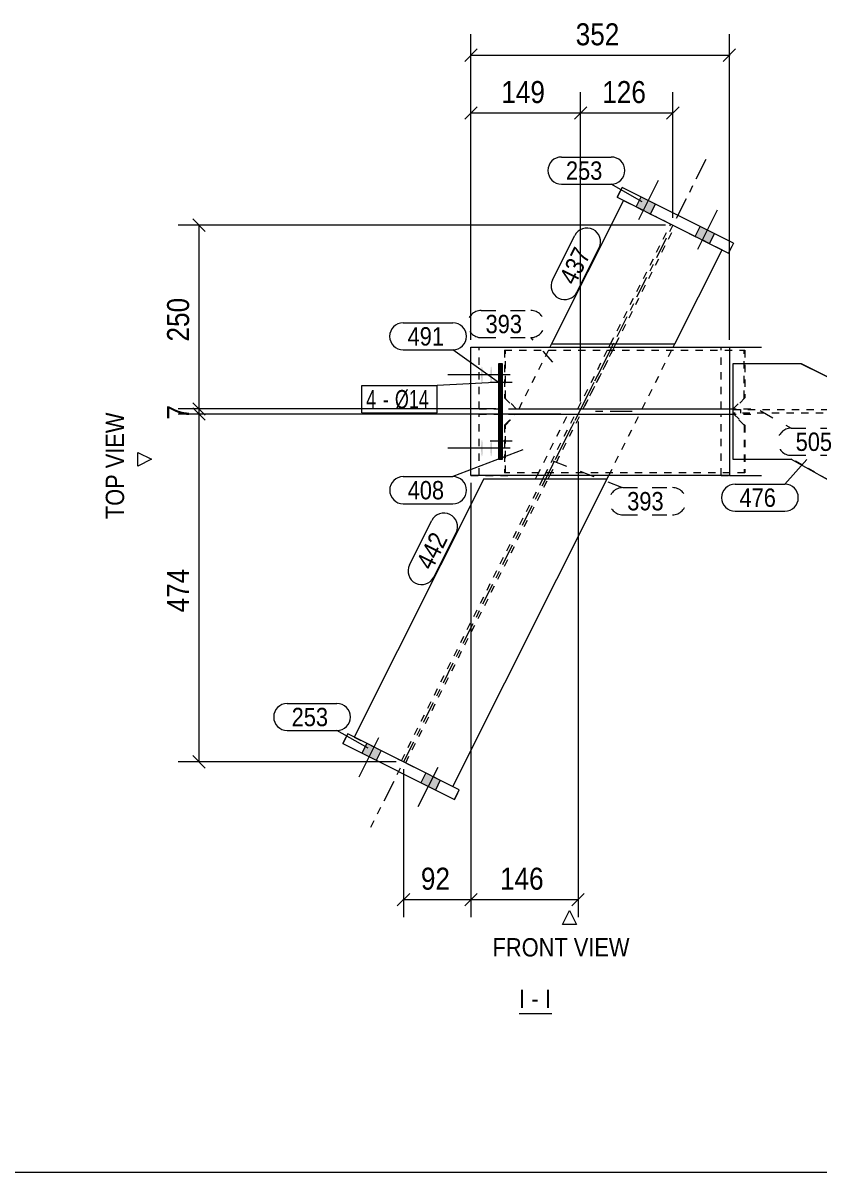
# Model space of a CAD drawing. Header units: millimetres. Extents: x 2 to 825, y 1 to 579.
# Drawn here: x 491.3 to 599.7, y 5 to 161.6 of the extents above; entities that cross this region are included whole.
import ezdxf

# ---------------------------------------------------------------- set-up
doc = ezdxf.new("R2010")
doc.units = ezdxf.units.MM
for name, pattern in [('XKITLINE00', [0]), ('XKITLINE01', [4, 1, -1, 1, -1]), ('XKITLINE02', [4, 2, -2]), ('XKITLINE03', [6, 3, -1, 1, -1])]:
    doc.linetypes.add(name, pattern=pattern)
for name, color, linetype, lineweight in [('Bolt', 3, 'Continuous', 0), ('BoltMark', 7, 'Continuous', 0), ('Dimensions', 7, 'Continuous', 0), ('DrawingSheet', 5, 'Continuous', 0), ('OtherObjectType', 7, 'Continuous', 0), ('Part', 2, 'Continuous', 0), ('PartMark', 7, 'Continuous', 0)]:
    doc.layers.add(name, color=color, linetype=linetype, lineweight=lineweight)
doc.styles.add('ARIAL', font='ARIAL.TTF')
doc.styles.add('ARIAL_NARROW', font='ARIALN.TTF')

# ---------------------------------------------------------------- blocks, each defined once
blk = doc.blocks.new('*A16')
at = {"layer": 'Part', "color": 7, "linetype": 'XKITLINE00', "lineweight": 0}
for p, q in [((556.06, 114.64), (556.56, 115.14)), ((556.06, 114.7), (556.49, 115.14)), ((556.06, 114.77), (556.42, 115.14)), ((556.06, 114.84), (556.35, 115.14)), ((556.06, 114.9), (556.29, 115.14)), ((556.06, 114.97), (556.22, 115.14)), ((556.06, 115.04), (556.15, 115.14)), ((556.06, 114.57), (556.56, 115.07)), ((556.06, 114.5), (556.56, 115)), ((556.06, 114.43), (556.56, 114.93)), ((556.06, 114.37), (556.56, 114.87)), ((556.06, 114.3), (556.56, 114.8)), ((556.06, 114.23), (556.56, 114.73)), ((556.06, 114.16), (556.56, 114.66)), ((556.06, 114.1), (556.56, 114.6)), ((556.06, 114.03), (556.56, 114.53)), ((556.06, 113.96), (556.56, 114.46)), ((556.06, 113.89), (556.56, 114.39)), ((556.06, 113.83), (556.56, 114.33)), ((556.07, 115.12), (556.08, 115.14)), ((556.56, 115.14), (556.56, 115.14)), ((556.06, 113.76), (556.56, 114.26)), ((556.06, 113.69), (556.56, 114.19)), ((556.06, 113.62), (556.56, 114.12)), ((556.06, 113.56), (556.56, 114.06)), ((556.06, 113.49), (556.56, 113.99)), ((556.06, 113.42), (556.56, 113.92)), ((556.06, 113.36), (556.56, 113.86)), ((556.06, 113.29), (556.56, 113.79)), ((556.06, 113.22), (556.56, 113.72)), ((556.06, 113.15), (556.56, 113.65)), ((556.06, 113.09), (556.56, 113.59)), ((556.06, 113.02), (556.56, 113.52)), ((556.06, 112.95), (556.56, 113.45)), ((556.06, 112.88), (556.56, 113.38)), ((556.06, 112.82), (556.56, 113.32)), ((556.06, 112.75), (556.56, 113.25)), ((556.06, 112.68), (556.56, 113.18)), ((556.06, 112.61), (556.56, 113.11)), ((556.06, 112.55), (556.56, 113.05)), ((556.06, 112.48), (556.56, 112.98)), ((556.06, 112.41), (556.56, 112.91)), ((556.06, 112.35), (556.56, 112.85)), ((556.06, 112.28), (556.56, 112.78)), ((556.06, 112.21), (556.56, 112.71)), ((556.06, 112.14), (556.56, 112.64)), ((556.06, 112.08), (556.56, 112.58)), ((556.06, 112.01), (556.56, 112.51)), ((556.06, 111.94), (556.56, 112.44)), ((556.06, 111.87), (556.56, 112.37)), ((556.06, 111.81), (556.56, 112.31)), ((556.06, 111.74), (556.56, 112.24)), ((556.06, 111.67), (556.56, 112.17)), ((556.06, 111.6), (556.56, 112.1)), ((556.06, 111.54), (556.56, 112.04)), ((556.06, 111.47), (556.56, 111.97)), ((556.06, 111.4), (556.56, 111.9)), ((556.06, 111.34), (556.56, 111.84)), ((556.06, 111.27), (556.56, 111.77)), ((556.06, 111.2), (556.56, 111.7)), ((556.06, 111.13), (556.56, 111.63)), ((556.06, 111.07), (556.56, 111.57)), ((556.06, 111), (556.56, 111.5)), ((556.06, 110.93), (556.56, 111.43)), ((556.06, 110.86), (556.56, 111.36)), ((556.06, 110.8), (556.56, 111.3)), ((556.06, 110.73), (556.56, 111.23)), ((556.06, 110.66), (556.56, 111.16)), ((556.06, 110.59), (556.56, 111.09)), ((556.06, 110.53), (556.56, 111.03)), ((556.06, 110.46), (556.56, 110.96)), ((556.06, 110.39), (556.56, 110.89)), ((556.06, 110.32), (556.56, 110.82)), ((556.06, 110.26), (556.56, 110.76)), ((556.06, 110.19), (556.56, 110.69)), ((556.06, 110.12), (556.56, 110.62)), ((556.06, 110.06), (556.56, 110.56)), ((556.06, 109.99), (556.56, 110.49)), ((556.06, 109.92), (556.56, 110.42)), ((556.06, 109.85), (556.56, 110.35)), ((556.06, 109.79), (556.56, 110.29)), ((556.06, 109.72), (556.56, 110.22)), ((556.06, 109.65), (556.56, 110.15)), ((556.06, 109.58), (556.56, 110.08)), ((556.06, 109.52), (556.56, 110.02)), ((556.06, 109.45), (556.56, 109.95)), ((556.06, 109.38), (556.56, 109.88)), ((556.06, 109.31), (556.56, 109.81)), ((556.06, 109.25), (556.56, 109.75)), ((556.06, 109.18), (556.56, 109.68)), ((556.06, 109.11), (556.56, 109.61)), ((556.06, 109.05), (556.56, 109.55)), ((556.06, 108.98), (556.56, 109.48)), ((556.06, 108.91), (556.56, 109.41)), ((556.06, 108.84), (556.56, 109.34)), ((556.06, 108.78), (556.56, 109.28)), ((556.06, 108.71), (556.56, 109.21)), ((556.06, 108.64), (556.56, 109.14)), ((556.06, 108.57), (556.56, 109.07)), ((556.06, 108.51), (556.56, 109.01)), ((556.06, 108.44), (556.56, 108.94)), ((556.06, 108.37), (556.56, 108.87)), ((556.06, 108.3), (556.56, 108.8)), ((556.06, 108.24), (556.56, 108.74)), ((556.06, 108.17), (556.56, 108.67)), ((556.06, 108.1), (556.56, 108.6)), ((556.06, 108.03), (556.56, 108.53)), ((556.06, 107.97), (556.56, 108.47)), ((556.06, 107.9), (556.56, 108.4)), ((556.06, 107.83), (556.56, 108.33)), ((556.06, 107.77), (556.56, 108.27)), ((556.06, 107.7), (556.56, 108.2)), ((556.06, 107.63), (556.56, 108.13)), ((556.06, 107.56), (556.56, 108.06)), ((556.06, 107.5), (556.56, 108)), ((556.06, 107.43), (556.56, 107.93)), ((556.06, 107.36), (556.56, 107.86)), ((556.06, 107.29), (556.56, 107.79)), ((556.06, 107.23), (556.56, 107.73)), ((556.06, 107.16), (556.56, 107.66)), ((556.06, 107.09), (556.56, 107.59)), ((556.06, 107.02), (556.56, 107.52)), ((556.06, 106.96), (556.56, 107.46)), ((556.06, 106.89), (556.56, 107.39)), ((556.06, 106.82), (556.56, 107.32)), ((556.06, 106.76), (556.56, 107.26)), ((556.06, 106.69), (556.56, 107.19)), ((556.06, 106.62), (556.56, 107.12)), ((556.06, 106.55), (556.56, 107.05)), ((556.06, 106.49), (556.56, 106.99)), ((556.06, 106.42), (556.56, 106.92)), ((556.06, 106.35), (556.56, 106.85)), ((556.06, 106.28), (556.56, 106.78)), ((556.06, 106.22), (556.56, 106.72)), ((556.06, 106.15), (556.56, 106.65)), ((556.06, 106.08), (556.56, 106.58)), ((556.06, 106.01), (556.56, 106.51)), ((556.06, 105.95), (556.56, 106.45)), ((556.06, 105.88), (556.56, 106.38)), ((556.06, 105.81), (556.56, 106.31)), ((556.06, 105.74), (556.56, 106.24)), ((556.06, 105.68), (556.56, 106.18)), ((556.06, 105.61), (556.56, 106.11)), ((556.06, 105.54), (556.56, 106.04)), ((556.06, 105.48), (556.56, 105.98)), ((556.06, 105.41), (556.56, 105.91)), ((556.06, 105.34), (556.56, 105.84)), ((556.06, 105.27), (556.56, 105.77)), ((556.06, 105.21), (556.56, 105.71)), ((556.06, 105.14), (556.56, 105.64)), ((556.06, 105.07), (556.56, 105.57)), ((556.06, 105), (556.56, 105.5)), ((556.06, 104.94), (556.56, 105.44)), ((556.06, 104.87), (556.56, 105.37)), ((556.06, 104.8), (556.56, 105.3)), ((556.06, 104.73), (556.56, 105.23)), ((556.06, 104.67), (556.56, 105.17)), ((556.06, 104.6), (556.56, 105.1)), ((556.06, 104.53), (556.56, 105.03)), ((556.06, 104.47), (556.56, 104.97)), ((556.06, 104.4), (556.56, 104.9)), ((556.06, 104.33), (556.56, 104.83)), ((556.06, 104.26), (556.56, 104.76)), ((556.06, 104.2), (556.56, 104.7)), ((556.06, 104.13), (556.56, 104.63)), ((556.06, 104.06), (556.56, 104.56)), ((556.06, 103.99), (556.56, 104.49)), ((556.06, 103.93), (556.56, 104.43)), ((556.06, 103.86), (556.56, 104.36)), ((556.06, 103.79), (556.56, 104.29)), ((556.06, 103.72), (556.56, 104.22)), ((556.06, 103.66), (556.56, 104.16)), ((556.06, 103.59), (556.56, 104.09)), ((556.06, 103.52), (556.56, 104.02)), ((556.06, 103.45), (556.56, 103.95)), ((556.06, 103.39), (556.56, 103.89)), ((556.06, 103.32), (556.56, 103.82)), ((556.06, 103.25), (556.56, 103.75)), ((556.06, 103.19), (556.56, 103.69)), ((556.06, 103.12), (556.56, 103.62)), ((556.06, 103.05), (556.56, 103.55)), ((556.06, 102.98), (556.56, 103.48)), ((556.06, 102.92), (556.56, 103.42)), ((556.06, 102.85), (556.56, 103.35)), ((556.06, 102.78), (556.56, 103.28)), ((556.06, 102.71), (556.56, 103.21)), ((556.06, 102.65), (556.56, 103.15)), ((556.06, 102.58), (556.56, 103.08)), ((556.06, 102.51), (556.56, 103.01)), ((556.06, 102.44), (556.56, 102.94)), ((556.06, 102.38), (556.56, 102.88)), ((556.06, 102.31), (556.56, 102.81)), ((556.06, 102.24), (556.56, 102.74)), ((556.06, 102.18), (556.56, 102.68)), ((556.08, 102.14), (556.56, 102.61)), ((556.15, 102.14), (556.56, 102.54)), ((556.22, 102.14), (556.56, 102.47)), ((556.29, 102.14), (556.56, 102.41)), ((556.35, 102.14), (556.56, 102.34)), ((556.42, 102.14), (556.56, 102.27)), ((556.49, 102.14), (556.55, 102.2))]:
    blk.add_line(p, q, dxfattribs=at)
blk = doc.blocks.new('*A159')
at = {"layer": 'Bolt'}
for points in [[(553.67, 113.69), (553.67, 113.74), (553.67, 113.8), (553.67, 113.85), (553.67, 113.9), (553.67, 113.95), (553.67, 114.01), (553.67, 114.06), (553.68, 114.11), (553.68, 114.15), (553.68, 114.2), (553.68, 114.25), (553.69, 114.29), (553.69, 114.33), (553.7, 114.37), (553.7, 114.41), (553.7, 114.45), (553.71, 114.49), (553.71, 114.52), (553.72, 114.55), (553.72, 114.58), (553.73, 114.61), (553.73, 114.63), (553.74, 114.65), (553.74, 114.67), (553.75, 114.69), (553.75, 114.7), (553.76, 114.71), (553.76, 114.72), (553.77, 114.73), (553.77, 114.73), (553.78, 114.74), (553.79, 114.73), (553.79, 114.73), (553.8, 114.72), (553.8, 114.71), (553.81, 114.7), (553.81, 114.69), (553.82, 114.67), (553.82, 114.65), (553.83, 114.63), (553.84, 114.61), (553.84, 114.58), (553.84, 114.55), (553.85, 114.52), (553.85, 114.49), (553.86, 114.45), (553.86, 114.41), (553.87, 114.37), (553.87, 114.33), (553.87, 114.29), (553.88, 114.25), (553.88, 114.2), (553.88, 114.15), (553.88, 114.11), (553.89, 114.06), (553.89, 114.01), (553.89, 113.95), (553.89, 113.9), (553.89, 113.85), (553.89, 113.8), (553.9, 113.74), (553.9, 113.69), (553.9, 113.64), (553.9, 113.58), (553.9, 113.53), (553.89, 113.47), (553.89, 113.42), (553.89, 113.37), (553.89, 113.32), (553.89, 113.26), (553.89, 113.21), (553.88, 113.16), (553.88, 113.12), (553.88, 113.07), (553.88, 113.02), (553.87, 112.98), (553.87, 112.94), (553.87, 112.9), (553.86, 112.86), (553.86, 112.82), (553.85, 112.78), (553.85, 112.75), (553.84, 112.72), (553.84, 112.69), (553.84, 112.67), (553.83, 112.64), (553.82, 112.62), (553.82, 112.6), (553.81, 112.58), (553.81, 112.57), (553.8, 112.56), (553.8, 112.55), (553.79, 112.54), (553.79, 112.54), (553.78, 112.54), (553.77, 112.54), (553.77, 112.54), (553.76, 112.55), (553.76, 112.56), (553.75, 112.57), (553.75, 112.58), (553.74, 112.6), (553.74, 112.62), (553.73, 112.64), (553.73, 112.67), (553.72, 112.69), (553.72, 112.72), (553.71, 112.75), (553.71, 112.78), (553.7, 112.82), (553.7, 112.86), (553.7, 112.9), (553.69, 112.94), (553.69, 112.98), (553.68, 113.02), (553.68, 113.07), (553.68, 113.12), (553.68, 113.16), (553.67, 113.21), (553.67, 113.26), (553.67, 113.32), (553.67, 113.37), (553.67, 113.42), (553.67, 113.47), (553.67, 113.53), (553.67, 113.58), (553.67, 113.64)], [(554.92, 113.69), (554.92, 113.74), (554.93, 113.8), (554.93, 113.85), (554.93, 113.9), (554.93, 113.95), (554.93, 114.01), (554.93, 114.06), (554.94, 114.11), (554.94, 114.15), (554.94, 114.2), (554.94, 114.25), (554.95, 114.29), (554.95, 114.33), (554.95, 114.37), (554.96, 114.41), (554.96, 114.45), (554.97, 114.49), (554.97, 114.52), (554.98, 114.55), (554.98, 114.58), (554.98, 114.61), (554.99, 114.63), (555, 114.65), (555, 114.67), (555.01, 114.69), (555.01, 114.7), (555.02, 114.71), (555.02, 114.72), (555.03, 114.73), (555.03, 114.73), (555.04, 114.74), (555.05, 114.73), (555.05, 114.73), (555.06, 114.72), (555.06, 114.71), (555.07, 114.7), (555.07, 114.69), (555.08, 114.67), (555.08, 114.65), (555.09, 114.63), (555.09, 114.61), (555.1, 114.58), (555.1, 114.55), (555.11, 114.52), (555.11, 114.49), (555.12, 114.45), (555.12, 114.41), (555.12, 114.37), (555.13, 114.33), (555.13, 114.29), (555.14, 114.25), (555.14, 114.2), (555.14, 114.15), (555.14, 114.11), (555.15, 114.06), (555.15, 114.01), (555.15, 113.95), (555.15, 113.9), (555.15, 113.85), (555.15, 113.8), (555.15, 113.74), (555.15, 113.69), (555.15, 113.64), (555.15, 113.58), (555.15, 113.53), (555.15, 113.47), (555.15, 113.42), (555.15, 113.37), (555.15, 113.32), (555.15, 113.26), (555.15, 113.21), (555.14, 113.16), (555.14, 113.12), (555.14, 113.07), (555.14, 113.02), (555.13, 112.98), (555.13, 112.94), (555.12, 112.9), (555.12, 112.86), (555.12, 112.82), (555.11, 112.78), (555.11, 112.75), (555.1, 112.72), (555.1, 112.69), (555.09, 112.67), (555.09, 112.64), (555.08, 112.62), (555.08, 112.6), (555.07, 112.58), (555.07, 112.57), (555.06, 112.56), (555.06, 112.55), (555.05, 112.54), (555.05, 112.54), (555.04, 112.54), (555.03, 112.54), (555.03, 112.54), (555.02, 112.55), (555.02, 112.56), (555.01, 112.57), (555.01, 112.58), (555, 112.6), (555, 112.62), (554.99, 112.64), (554.98, 112.67), (554.98, 112.69), (554.98, 112.72), (554.97, 112.75), (554.97, 112.78), (554.96, 112.82), (554.96, 112.86), (554.95, 112.9), (554.95, 112.94), (554.95, 112.98), (554.94, 113.02), (554.94, 113.07), (554.94, 113.12), (554.94, 113.16), (554.93, 113.21), (554.93, 113.26), (554.93, 113.32), (554.93, 113.37), (554.93, 113.42), (554.93, 113.47), (554.92, 113.53), (554.92, 113.58), (554.92, 113.64)], [(556.18, 113.69), (556.18, 113.74), (556.18, 113.8), (556.18, 113.85), (556.19, 113.9), (556.19, 113.95), (556.19, 114.01), (556.19, 114.06), (556.19, 114.11), (556.2, 114.15), (556.2, 114.2), (556.2, 114.25), (556.21, 114.29), (556.21, 114.33), (556.21, 114.37), (556.22, 114.41), (556.22, 114.45), (556.22, 114.49), (556.23, 114.52), (556.23, 114.55), (556.24, 114.58), (556.24, 114.61), (556.25, 114.63), (556.25, 114.65), (556.26, 114.67), (556.26, 114.69), (556.27, 114.7), (556.28, 114.71), (556.28, 114.72), (556.29, 114.73), (556.29, 114.73), (556.3, 114.74), (556.3, 114.73), (556.31, 114.73), (556.32, 114.72), (556.32, 114.71), (556.33, 114.7), (556.33, 114.69), (556.34, 114.67), (556.34, 114.65), (556.35, 114.63), (556.35, 114.61), (556.36, 114.58), (556.36, 114.55), (556.37, 114.52), (556.37, 114.49), (556.38, 114.45), (556.38, 114.41), (556.38, 114.37), (556.39, 114.33), (556.39, 114.29), (556.39, 114.25), (556.4, 114.2), (556.4, 114.15), (556.4, 114.11), (556.4, 114.06), (556.41, 114.01), (556.41, 113.95), (556.41, 113.9), (556.41, 113.85), (556.41, 113.8), (556.41, 113.74), (556.41, 113.69), (556.41, 113.64), (556.41, 113.58), (556.41, 113.53), (556.41, 113.47), (556.41, 113.42), (556.41, 113.37), (556.41, 113.32), (556.41, 113.26), (556.4, 113.21), (556.4, 113.16), (556.4, 113.12), (556.4, 113.07), (556.39, 113.02), (556.39, 112.98), (556.39, 112.94), (556.38, 112.9), (556.38, 112.86), (556.38, 112.82), (556.37, 112.78), (556.37, 112.75), (556.36, 112.72), (556.36, 112.69), (556.35, 112.67), (556.35, 112.64), (556.34, 112.62), (556.34, 112.6), (556.33, 112.58), (556.33, 112.57), (556.32, 112.56), (556.32, 112.55), (556.31, 112.54), (556.3, 112.54), (556.3, 112.54), (556.29, 112.54), (556.29, 112.54), (556.28, 112.55), (556.28, 112.56), (556.27, 112.57), (556.26, 112.58), (556.26, 112.6), (556.25, 112.62), (556.25, 112.64), (556.24, 112.67), (556.24, 112.69), (556.23, 112.72), (556.23, 112.75), (556.22, 112.78), (556.22, 112.82), (556.22, 112.86), (556.21, 112.9), (556.21, 112.94), (556.21, 112.98), (556.2, 113.02), (556.2, 113.07), (556.2, 113.12), (556.19, 113.16), (556.19, 113.21), (556.19, 113.26), (556.19, 113.32), (556.19, 113.37), (556.18, 113.42), (556.18, 113.47), (556.18, 113.53), (556.18, 113.58), (556.18, 113.64)], [(553.67, 103.69), (553.67, 103.74), (553.67, 103.8), (553.67, 103.85), (553.67, 103.9), (553.67, 103.95), (553.67, 104.01), (553.67, 104.06), (553.68, 104.11), (553.68, 104.15), (553.68, 104.2), (553.68, 104.25), (553.69, 104.29), (553.69, 104.33), (553.7, 104.37), (553.7, 104.41), (553.7, 104.45), (553.71, 104.49), (553.71, 104.52), (553.72, 104.55), (553.72, 104.58), (553.73, 104.61), (553.73, 104.63), (553.74, 104.65), (553.74, 104.67), (553.75, 104.69), (553.75, 104.7), (553.76, 104.71), (553.76, 104.72), (553.77, 104.73), (553.77, 104.73), (553.78, 104.74), (553.79, 104.73), (553.79, 104.73), (553.8, 104.72), (553.8, 104.71), (553.81, 104.7), (553.81, 104.69), (553.82, 104.67), (553.82, 104.65), (553.83, 104.63), (553.84, 104.61), (553.84, 104.58), (553.84, 104.55), (553.85, 104.52), (553.85, 104.49), (553.86, 104.45), (553.86, 104.41), (553.87, 104.37), (553.87, 104.33), (553.87, 104.29), (553.88, 104.25), (553.88, 104.2), (553.88, 104.15), (553.88, 104.11), (553.89, 104.06), (553.89, 104.01), (553.89, 103.95), (553.89, 103.9), (553.89, 103.85), (553.89, 103.8), (553.9, 103.74), (553.9, 103.69), (553.9, 103.64), (553.9, 103.58), (553.9, 103.53), (553.89, 103.47), (553.89, 103.42), (553.89, 103.37), (553.89, 103.32), (553.89, 103.26), (553.89, 103.21), (553.88, 103.16), (553.88, 103.12), (553.88, 103.07), (553.88, 103.02), (553.87, 102.98), (553.87, 102.94), (553.87, 102.9), (553.86, 102.86), (553.86, 102.82), (553.85, 102.78), (553.85, 102.75), (553.84, 102.72), (553.84, 102.69), (553.84, 102.67), (553.83, 102.64), (553.82, 102.62), (553.82, 102.6), (553.81, 102.58), (553.81, 102.57), (553.8, 102.56), (553.8, 102.55), (553.79, 102.54), (553.79, 102.54), (553.78, 102.54), (553.77, 102.54), (553.77, 102.54), (553.76, 102.55), (553.76, 102.56), (553.75, 102.57), (553.75, 102.58), (553.74, 102.6), (553.74, 102.62), (553.73, 102.64), (553.73, 102.67), (553.72, 102.69), (553.72, 102.72), (553.71, 102.75), (553.71, 102.78), (553.7, 102.82), (553.7, 102.86), (553.7, 102.9), (553.69, 102.94), (553.69, 102.98), (553.68, 103.02), (553.68, 103.07), (553.68, 103.12), (553.68, 103.16), (553.67, 103.21), (553.67, 103.26), (553.67, 103.32), (553.67, 103.37), (553.67, 103.42), (553.67, 103.47), (553.67, 103.53), (553.67, 103.58), (553.67, 103.64)], [(554.92, 103.69), (554.92, 103.74), (554.93, 103.8), (554.93, 103.85), (554.93, 103.9), (554.93, 103.95), (554.93, 104.01), (554.93, 104.06), (554.94, 104.11), (554.94, 104.15), (554.94, 104.2), (554.94, 104.25), (554.95, 104.29), (554.95, 104.33), (554.95, 104.37), (554.96, 104.41), (554.96, 104.45), (554.97, 104.49), (554.97, 104.52), (554.98, 104.55), (554.98, 104.58), (554.98, 104.61), (554.99, 104.63), (555, 104.65), (555, 104.67), (555.01, 104.69), (555.01, 104.7), (555.02, 104.71), (555.02, 104.72), (555.03, 104.73), (555.03, 104.73), (555.04, 104.74), (555.05, 104.73), (555.05, 104.73), (555.06, 104.72), (555.06, 104.71), (555.07, 104.7), (555.07, 104.69), (555.08, 104.67), (555.08, 104.65), (555.09, 104.63), (555.09, 104.61), (555.1, 104.58), (555.1, 104.55), (555.11, 104.52), (555.11, 104.49), (555.12, 104.45), (555.12, 104.41), (555.12, 104.37), (555.13, 104.33), (555.13, 104.29), (555.14, 104.25), (555.14, 104.2), (555.14, 104.15), (555.14, 104.11), (555.15, 104.06), (555.15, 104.01), (555.15, 103.95), (555.15, 103.9), (555.15, 103.85), (555.15, 103.8), (555.15, 103.74), (555.15, 103.69), (555.15, 103.64), (555.15, 103.58), (555.15, 103.53), (555.15, 103.47), (555.15, 103.42), (555.15, 103.37), (555.15, 103.32), (555.15, 103.26), (555.15, 103.21), (555.14, 103.16), (555.14, 103.12), (555.14, 103.07), (555.14, 103.02), (555.13, 102.98), (555.13, 102.94), (555.12, 102.9), (555.12, 102.86), (555.12, 102.82), (555.11, 102.78), (555.11, 102.75), (555.1, 102.72), (555.1, 102.69), (555.09, 102.67), (555.09, 102.64), (555.08, 102.62), (555.08, 102.6), (555.07, 102.58), (555.07, 102.57), (555.06, 102.56), (555.06, 102.55), (555.05, 102.54), (555.05, 102.54), (555.04, 102.54), (555.03, 102.54), (555.03, 102.54), (555.02, 102.55), (555.02, 102.56), (555.01, 102.57), (555.01, 102.58), (555, 102.6), (555, 102.62), (554.99, 102.64), (554.98, 102.67), (554.98, 102.69), (554.98, 102.72), (554.97, 102.75), (554.97, 102.78), (554.96, 102.82), (554.96, 102.86), (554.95, 102.9), (554.95, 102.94), (554.95, 102.98), (554.94, 103.02), (554.94, 103.07), (554.94, 103.12), (554.94, 103.16), (554.93, 103.21), (554.93, 103.26), (554.93, 103.32), (554.93, 103.37), (554.93, 103.42), (554.93, 103.47), (554.92, 103.53), (554.92, 103.58), (554.92, 103.64)], [(556.18, 103.69), (556.18, 103.74), (556.18, 103.8), (556.18, 103.85), (556.19, 103.9), (556.19, 103.95), (556.19, 104.01), (556.19, 104.06), (556.19, 104.11), (556.2, 104.15), (556.2, 104.2), (556.2, 104.25), (556.21, 104.29), (556.21, 104.33), (556.21, 104.37), (556.22, 104.41), (556.22, 104.45), (556.22, 104.49), (556.23, 104.52), (556.23, 104.55), (556.24, 104.58), (556.24, 104.61), (556.25, 104.63), (556.25, 104.65), (556.26, 104.67), (556.26, 104.69), (556.27, 104.7), (556.28, 104.71), (556.28, 104.72), (556.29, 104.73), (556.29, 104.73), (556.3, 104.74), (556.3, 104.73), (556.31, 104.73), (556.32, 104.72), (556.32, 104.71), (556.33, 104.7), (556.33, 104.69), (556.34, 104.67), (556.34, 104.65), (556.35, 104.63), (556.35, 104.61), (556.36, 104.58), (556.36, 104.55), (556.37, 104.52), (556.37, 104.49), (556.38, 104.45), (556.38, 104.41), (556.38, 104.37), (556.39, 104.33), (556.39, 104.29), (556.39, 104.25), (556.4, 104.2), (556.4, 104.15), (556.4, 104.11), (556.4, 104.06), (556.41, 104.01), (556.41, 103.95), (556.41, 103.9), (556.41, 103.85), (556.41, 103.8), (556.41, 103.74), (556.41, 103.69), (556.41, 103.64), (556.41, 103.58), (556.41, 103.53), (556.41, 103.47), (556.41, 103.42), (556.41, 103.37), (556.41, 103.32), (556.41, 103.26), (556.4, 103.21), (556.4, 103.16), (556.4, 103.12), (556.4, 103.07), (556.39, 103.02), (556.39, 102.98), (556.39, 102.94), (556.38, 102.9), (556.38, 102.86), (556.38, 102.82), (556.37, 102.78), (556.37, 102.75), (556.36, 102.72), (556.36, 102.69), (556.35, 102.67), (556.35, 102.64), (556.34, 102.62), (556.34, 102.6), (556.33, 102.58), (556.33, 102.57), (556.32, 102.56), (556.32, 102.55), (556.31, 102.54), (556.3, 102.54), (556.3, 102.54), (556.29, 102.54), (556.29, 102.54), (556.28, 102.55), (556.28, 102.56), (556.27, 102.57), (556.26, 102.58), (556.26, 102.6), (556.25, 102.62), (556.25, 102.64), (556.24, 102.67), (556.24, 102.69), (556.23, 102.72), (556.23, 102.75), (556.22, 102.78), (556.22, 102.82), (556.22, 102.86), (556.21, 102.9), (556.21, 102.94), (556.21, 102.98), (556.2, 103.02), (556.2, 103.07), (556.2, 103.12), (556.19, 103.16), (556.19, 103.21), (556.19, 103.26), (556.19, 103.32), (556.19, 103.37), (556.18, 103.42), (556.18, 103.47), (556.18, 103.53), (556.18, 103.58), (556.18, 103.64)]]:
    blk.add_hatch(color=3, dxfattribs=at).paths.add_polyline_path(points, flags=17)
at = {"layer": 'Bolt', "color": 3, "linetype": 'XKITLINE00', "lineweight": 0}
for p, q in [((555.12, 113.64), (549.16, 113.64)), ((556.38, 113.64), (550.42, 113.64)), ((557.64, 113.64), (551.67, 113.64)), ((555.12, 103.64), (549.16, 103.64)), ((556.38, 103.64), (550.42, 103.64)), ((557.64, 103.64), (551.67, 103.64))]:
    blk.add_line(p, q, dxfattribs=at)
blk = doc.blocks.new('*A160')
at = {"layer": 'Bolt'}
for points in [[(556.56, 111.94), (556.06, 111.94), (556.06, 113.34), (556.56, 113.34)], [(556.56, 103.94), (556.06, 103.94), (556.06, 105.34), (556.56, 105.34)]]:
    blk.add_hatch(color=3, dxfattribs=at).paths.add_polyline_path(points, flags=17)
at = {"layer": 'Bolt', "color": 3, "linetype": 'XKITLINE00', "lineweight": 0}
for p, q in [((556.06, 113.34), (556.56, 113.34)), ((554.9, 112.64), (557.9, 112.64)), ((556.06, 111.94), (556.56, 111.94)), ((556.06, 105.34), (556.56, 105.34)), ((554.9, 104.64), (557.9, 104.64)), ((556.06, 103.94), (556.56, 103.94))]:
    blk.add_line(p, q, dxfattribs=at)
blk = doc.blocks.new('*A161')
at = {"layer": 'Bolt'}
for points in [[(574.78, 136.53), (575.45, 137.87), (577.41, 136.89), (576.74, 135.55)], [(574.78, 136.53), (575.45, 137.87), (577.41, 136.89), (576.74, 135.55)], [(574.78, 136.53), (575.45, 137.87), (577.41, 136.89), (576.74, 135.55)], [(582.82, 132.5), (583.49, 133.84), (585.46, 132.85), (584.79, 131.51)], [(582.82, 132.5), (583.49, 133.84), (585.46, 132.85), (584.79, 131.51)], [(582.82, 132.5), (583.49, 133.84), (585.46, 132.85), (584.79, 131.51)]]:
    blk.add_hatch(color=3, dxfattribs=at).paths.add_polyline_path(points, flags=17)
at = {"layer": 'Bolt', "color": 3, "linetype": 'XKITLINE00', "lineweight": 0}
for p, q in [((575.13, 134.79), (577.82, 140.15)), ((575.13, 134.79), (577.82, 140.15)), ((575.13, 134.79), (577.82, 140.15)), ((574.78, 136.53), (575.45, 137.87)), ((574.78, 136.53), (575.45, 137.87)), ((574.78, 136.53), (575.45, 137.87)), ((576.74, 135.55), (577.41, 136.89)), ((576.74, 135.55), (577.41, 136.89)), ((576.74, 135.55), (577.41, 136.89)), ((583.18, 130.75), (585.87, 136.11)), ((583.18, 130.75), (585.87, 136.11)), ((583.18, 130.75), (585.87, 136.11)), ((582.82, 132.5), (583.49, 133.84)), ((582.82, 132.5), (583.49, 133.84)), ((582.82, 132.5), (583.49, 133.84)), ((584.79, 131.51), (585.46, 132.85)), ((584.79, 131.51), (585.46, 132.85)), ((584.79, 131.51), (585.46, 132.85))]:
    blk.add_line(p, q, dxfattribs=at)
blk = doc.blocks.new('*A162')
at = {"layer": 'Bolt'}
for points in [[(537.43, 62.07), (538.1, 63.41), (540.07, 62.43), (539.39, 61.09)], [(537.43, 62.07), (538.1, 63.41), (540.07, 62.43), (539.39, 61.09)], [(537.43, 62.07), (538.1, 63.41), (540.07, 62.43), (539.39, 61.09)], [(545.47, 58.04), (546.14, 59.38), (548.11, 58.39), (547.44, 57.05)], [(545.47, 58.04), (546.14, 59.38), (548.11, 58.39), (547.44, 57.05)], [(545.47, 58.04), (546.14, 59.38), (548.11, 58.39), (547.44, 57.05)]]:
    blk.add_hatch(color=3, dxfattribs=at).paths.add_polyline_path(points, flags=17)
at = {"layer": 'Bolt', "color": 3, "linetype": 'XKITLINE00', "lineweight": 0}
for p, q in [((539.71, 64.17), (537.02, 58.81)), ((539.71, 64.17), (537.02, 58.81)), ((539.71, 64.17), (537.02, 58.81)), ((538.1, 63.41), (537.43, 62.07)), ((538.1, 63.41), (537.43, 62.07)), ((538.1, 63.41), (537.43, 62.07)), ((540.07, 62.43), (539.39, 61.09)), ((540.07, 62.43), (539.39, 61.09)), ((540.07, 62.43), (539.39, 61.09)), ((547.76, 60.14), (545.07, 54.77)), ((547.76, 60.14), (545.07, 54.77)), ((547.76, 60.14), (545.07, 54.77)), ((546.14, 59.38), (545.47, 58.04)), ((546.14, 59.38), (545.47, 58.04)), ((546.14, 59.38), (545.47, 58.04)), ((548.11, 58.39), (547.44, 57.05)), ((548.11, 58.39), (547.44, 57.05)), ((548.11, 58.39), (547.44, 57.05))]:
    blk.add_line(p, q, dxfattribs=at)
blk = doc.blocks.new('*A163')
at = {"layer": 'Part', "color": 7, "linetype": 'XKITLINE01', "lineweight": 0}
for p, q in [((552.29, 117.39), (557.76, 117.39)), ((552.29, 99.89), (552.29, 117.39)), ((553.4, 108.99), (553.4, 117.39)), ((586.38, 117.39), (587.49, 117.39)), ((586.38, 108.99), (586.38, 117.39)), ((587.49, 117.39), (587.49, 99.89)), ((553.4, 108.99), (590.74, 108.99)), ((553.4, 108.29), (590.74, 108.29)), ((553.4, 99.89), (553.4, 108.29)), ((586.38, 99.89), (586.38, 108.29)), ((552.29, 99.89), (557.76, 99.89)), ((586.38, 99.89), (587.49, 99.89))]:
    blk.add_line(p, q, dxfattribs=at)
at = {"layer": 'Part', "color": 2, "linetype": 'XKITLINE00', "lineweight": 0}
for p, q in [((587.49, 117.39), (591.85, 117.39)), ((587.49, 99.89), (591.85, 99.89))]:
    blk.add_line(p, q, dxfattribs=at)
at = {"layer": 'Part', "color": 7, "linetype": 'XKITLINE03', "lineweight": 0}
blk.add_line((574.25, 108.64), (568.84, 108.64), dxfattribs=at)
blk = doc.blocks.new('*A164')
at = {"layer": 'Part', "color": 2, "linetype": 'XKITLINE00', "lineweight": 0}
for p, q in [((556.56, 115.14), (556.06, 115.14)), ((556.06, 115.14), (556.06, 102.14)), ((556.56, 102.14), (556.56, 115.14)), ((556.06, 102.14), (556.56, 102.14))]:
    blk.add_line(p, q, dxfattribs=at)
blk = doc.blocks.new('*A165')
at = {"layer": 'Part', "color": 7, "linetype": 'XKITLINE03', "lineweight": 0}
blk.add_line((571.36, 117.22), (538.62, 51.96), dxfattribs=at)
at = {"layer": 'Part', "color": 7, "linetype": 'XKITLINE01', "lineweight": 0}
for p, q in [((561.3, 99.89), (565.51, 108.29)), ((562.3, 99.89), (566.51, 108.29)), ((563.02, 99.89), (567.24, 108.29)), ((565.51, 108.29), (575.26, 108.29)), ((571.05, 99.89), (575.26, 108.29)), ((542.82, 61.05), (562.07, 99.44)), ((543.4, 60.76), (562.8, 99.44)), ((536.4, 64.27), (549.81, 57.54))]:
    blk.add_line(p, q, dxfattribs=at)
at = {"layer": 'Part', "color": 2, "linetype": 'XKITLINE00', "lineweight": 0}
for p, q in [((554.04, 99.44), (536.4, 64.27)), ((549.81, 57.54), (571.05, 99.89)), ((554.04, 99.44), (570.83, 99.44)), ((561.07, 99.44), (561.3, 99.89)), ((562.07, 99.44), (562.3, 99.89)), ((562.8, 99.44), (563.02, 99.89))]:
    blk.add_line(p, q, dxfattribs=at)
blk = doc.blocks.new('*A166')
at = {"layer": 'Part', "color": 7, "linetype": 'XKITLINE03', "lineweight": 0}
blk.add_line((584.27, 142.96), (562.74, 100.05), dxfattribs=at)
at = {"layer": 'Part', "color": 2, "linetype": 'XKITLINE00', "lineweight": 0}
for p, q in [((573.08, 137.38), (563.27, 117.83)), ((580.05, 117.83), (586.49, 130.66)), ((563.27, 117.83), (563.05, 117.39)), ((563.27, 117.83), (580.05, 117.83)), ((571.07, 117.39), (571.3, 117.83)), ((571.8, 117.39), (572.03, 117.83)), ((579.83, 117.39), (580.05, 117.83))]:
    blk.add_line(p, q, dxfattribs=at)
at = {"layer": 'Part', "color": 7, "linetype": 'XKITLINE01', "lineweight": 0}
for p, q in [((573.08, 137.38), (586.49, 130.66)), ((571.3, 117.83), (579.49, 134.17)), ((572.03, 117.83), (580.07, 133.87)), ((558.83, 108.99), (563.05, 117.39)), ((566.86, 108.99), (571.07, 117.39)), ((571.8, 117.39), (567.59, 108.99)), ((567.59, 108.99), (571.8, 117.39)), ((575.61, 108.99), (579.83, 117.39)), ((558.83, 108.99), (575.61, 108.99))]:
    blk.add_line(p, q, dxfattribs=at)
blk = doc.blocks.new('*A167')
at = {"layer": 'Part', "color": 2, "linetype": 'XKITLINE00', "lineweight": 0}
for p, q in [((572.86, 139.17), (572.18, 137.83)), ((572.18, 137.83), (572.18, 137.83)), ((572.18, 137.83), (587.38, 130.21)), ((572.86, 139.17), (572.86, 139.17)), ((588.05, 131.55), (572.86, 139.17)), ((588.05, 131.55), (587.38, 130.21))]:
    blk.add_line(p, q, dxfattribs=at)
at = {"layer": 'Part', "color": 7, "linetype": 'XKITLINE01', "lineweight": 0}
for p, q in [((572.18, 137.83), (572.86, 139.17)), ((587.38, 130.21), (588.05, 131.55))]:
    blk.add_line(p, q, dxfattribs=at)
blk = doc.blocks.new('*A168')
at = {"layer": 'Part', "color": 2, "linetype": 'XKITLINE00', "lineweight": 0}
for p, q in [((552.29, 117.39), (587.49, 117.39)), ((552.29, 99.89), (552.29, 117.39)), ((587.49, 117.39), (587.49, 99.89)), ((587.49, 99.89), (552.29, 99.89))]:
    blk.add_line(p, q, dxfattribs=at)
blk = doc.blocks.new('*A169')
at = {"layer": 'Part', "color": 7, "linetype": 'XKITLINE01', "lineweight": 0}
for p, q in [((556.87, 106.79), (558.36, 108.29)), ((556.97, 106.79), (558.46, 108.29)), ((558.36, 108.29), (588.1, 108.29)), ((589.49, 106.79), (587.99, 108.29)), ((588.1, 108.29), (589.59, 106.79)), ((556.97, 106.79), (556.87, 106.79)), ((556.87, 106.79), (556.87, 100.29)), ((556.97, 100.29), (556.97, 106.79)), ((589.59, 106.79), (589.49, 106.79)), ((589.49, 106.79), (589.49, 100.29)), ((589.59, 106.79), (589.59, 100.29)), ((589.59, 100.29), (556.87, 100.29))]:
    blk.add_line(p, q, dxfattribs=at)
blk = doc.blocks.new('*A170')
at = {"layer": 'Part', "color": 7, "linetype": 'XKITLINE01', "lineweight": 0}
for p, q in [((556.87, 116.99), (556.87, 110.49)), ((556.87, 116.99), (589.59, 116.99)), ((556.97, 110.49), (556.97, 116.99)), ((589.49, 110.49), (589.49, 116.99)), ((589.59, 116.99), (589.59, 110.49)), ((556.87, 110.49), (558.36, 108.99)), ((556.87, 110.49), (556.97, 110.49)), ((558.46, 108.99), (556.97, 110.49)), ((587.99, 108.99), (589.49, 110.49)), ((589.59, 110.49), (588.1, 108.99)), ((589.49, 110.49), (589.59, 110.49)), ((558.36, 108.99), (588.1, 108.99))]:
    blk.add_line(p, q, dxfattribs=at)
blk = doc.blocks.new('*A172')
at = {"layer": 'Part', "color": 7, "linetype": 'XKITLINE01', "lineweight": 0}
for p, q in [((587.99, 108.39), (587.99, 108.89)), ((587.99, 108.89), (606.25, 108.89)), ((606.25, 108.39), (587.99, 108.39)), ((589.04, 108.39), (589.04, 108.89)), ((606.25, 108.89), (606.25, 108.39))]:
    blk.add_line(p, q, dxfattribs=at)
blk = doc.blocks.new('*A173')
at = {"layer": 'Part', "color": 2, "linetype": 'XKITLINE00', "lineweight": 0}
for p, q in [((587.94, 115.14), (587.94, 102.14)), ((597.29, 115.14), (587.94, 115.14)), ((615.24, 106.1), (597.23, 115.14)), ((615.29, 106.1), (597.29, 115.14)), ((609.46, 94.47), (615.24, 106.1)), ((615.29, 106.1), (609.52, 94.47)), ((615.24, 106.1), (615.29, 106.1)), ((587.94, 102.14), (595.91, 102.14)), ((595.91, 102.14), (608.2, 95.19)), ((595.96, 102.14), (595.91, 102.14)), ((609.46, 94.47), (609.52, 94.47))]:
    blk.add_line(p, q, dxfattribs=at)
at = {"layer": 'Part', "color": 7, "linetype": 'XKITLINE01', "lineweight": 0}
for p, q in [((587.99, 102.14), (587.99, 115.14)), ((595.91, 102.14), (595.96, 102.14)), ((609.52, 94.47), (595.96, 102.14)), ((608.2, 95.19), (609.46, 94.47))]:
    blk.add_line(p, q, dxfattribs=at)
blk = doc.blocks.new('*A174')
at = {"layer": 'Part', "color": 2, "linetype": 'XKITLINE00', "lineweight": 0}
for p, q in [((535.51, 64.71), (534.84, 63.37)), ((535.51, 64.71), (535.51, 64.71)), ((550.7, 57.09), (535.51, 64.71)), ((534.84, 63.37), (534.84, 63.37)), ((534.84, 63.37), (550.03, 55.75)), ((550.03, 55.75), (550.7, 57.09)), ((550.7, 57.09), (550.7, 57.09)), ((550.03, 55.75), (550.03, 55.75))]:
    blk.add_line(p, q, dxfattribs=at)
at = {"layer": 'Part', "color": 7, "linetype": 'XKITLINE01', "lineweight": 0}
for p, q in [((534.84, 63.37), (535.51, 64.71)), ((550.03, 55.75), (550.7, 57.09))]:
    blk.add_line(p, q, dxfattribs=at)
blk = doc.blocks.new('*A175')
at = {"layer": 'DrawingSheet', "color": 5, "linetype": 'XKITLINE00', "lineweight": 0}
blk.add_line((5, 5), (825, 5), dxfattribs=at)
blk = doc.blocks.new('*A378')
at = {"layer": 'Dimensions', "color": 7, "linetype": 'XKITLINE00', "lineweight": 0}
for p, q in [((564.51, 108.29), (512.4, 108.29)), ((514.4, 109.13), (516.1, 107.44)), ((515.25, 60.9), (515.25, 108.29)), ((514.4, 61.75), (516.1, 60.05)), ((542.11, 60.9), (512.4, 60.9))]:
    blk.add_line(p, q, dxfattribs=at)
at = {"layer": 'Dimensions', "color": 3}
for p in [(515.25, 108.29), (515.25, 60.9)]:
    blk.add_point(p, dxfattribs=at)
at = {"layer": 'Dimensions', "color": 3, "style": 'ARIAL', "width": 0.85}
blk.add_text('474', height=3, rotation=90.0002, dxfattribs=at).set_placement((513.9, 81.26))
blk = doc.blocks.new('*A379')
at = {"layer": 'Dimensions', "color": 7, "linetype": 'XKITLINE00', "lineweight": 0}
for p, q in [((514.4, 109.83), (516.1, 108.14)), ((555.66, 108.99), (512.4, 108.99)), ((564.51, 108.29), (512.4, 108.29)), ((514.4, 109.13), (516.1, 107.44)), ((515.25, 108.29), (515.25, 108.99))]:
    blk.add_line(p, q, dxfattribs=at)
at = {"layer": 'Dimensions', "color": 3}
for p in [(515.25, 108.99), (515.25, 108.29)]:
    blk.add_point(p, dxfattribs=at)
at = {"layer": 'Dimensions', "color": 3, "style": 'ARIAL', "width": 0.85}
blk.add_text('7', height=3, rotation=90.0002, dxfattribs=at).set_placement((513.9, 107.52))
blk = doc.blocks.new('*A380')
at = {"layer": 'Dimensions', "color": 7, "linetype": 'XKITLINE00', "lineweight": 0}
for p, q in [((514.4, 134.87), (516.1, 133.17)), ((578.78, 134.02), (512.4, 134.02)), ((515.25, 108.99), (515.25, 134.02)), ((514.4, 109.83), (516.1, 108.14)), ((555.66, 108.99), (512.4, 108.99))]:
    blk.add_line(p, q, dxfattribs=at)
at = {"layer": 'Dimensions', "color": 3}
for p in [(515.25, 134.02), (515.25, 108.99)]:
    blk.add_point(p, dxfattribs=at)
at = {"layer": 'Dimensions', "color": 3, "style": 'ARIAL', "width": 0.85}
blk.add_text('250', height=3, rotation=90.0002, dxfattribs=at).set_placement((513.9, 118.17))
blk = doc.blocks.new('*A381')
at = {"layer": 'Dimensions', "color": 7, "linetype": 'XKITLINE00', "lineweight": 0}
for p, q in [((552.29, 98.89), (552.29, 39.72)), ((543.11, 59.9), (543.11, 39.72)), ((543.95, 42.97), (542.26, 41.27)), ((553.14, 42.97), (551.44, 41.27)), ((543.11, 42.12), (552.29, 42.12))]:
    blk.add_line(p, q, dxfattribs=at)
at = {"layer": 'Dimensions', "color": 3}
for p in [(543.11, 42.12), (552.29, 42.12)]:
    blk.add_point(p, dxfattribs=at)
at = {"layer": 'Dimensions', "color": 3, "style": 'ARIAL', "width": 0.85}
blk.add_text('92', height=3, dxfattribs=at).set_placement((545.47, 43.47))
blk = doc.blocks.new('*A382')
at = {"layer": 'Dimensions', "color": 7, "linetype": 'XKITLINE00', "lineweight": 0}
for p, q in [((566.87, 107.29), (566.87, 39.72)), ((552.29, 98.89), (552.29, 39.72)), ((553.14, 42.97), (551.44, 41.27)), ((567.72, 42.97), (566.02, 41.27)), ((552.29, 42.12), (566.87, 42.12))]:
    blk.add_line(p, q, dxfattribs=at)
at = {"layer": 'Dimensions', "color": 3}
for p in [(552.29, 42.12), (566.87, 42.12)]:
    blk.add_point(p, dxfattribs=at)
at = {"layer": 'Dimensions', "color": 3, "style": 'ARIAL', "width": 0.85}
blk.add_text('146', height=3, dxfattribs=at).set_placement((556.24, 43.47))
blk = doc.blocks.new('*A383')
at = {"layer": 'Dimensions', "color": 7, "linetype": 'XKITLINE00', "lineweight": 0}
for p, q in [((552.29, 118.39), (552.29, 152.16)), ((567.22, 109.99), (567.22, 152.16)), ((553.14, 150.16), (551.44, 148.46)), ((552.29, 149.31), (567.22, 149.31)), ((568.07, 150.16), (566.38, 148.46))]:
    blk.add_line(p, q, dxfattribs=at)
at = {"layer": 'Dimensions', "color": 3}
for p in [(552.29, 149.31), (567.22, 149.31)]:
    blk.add_point(p, dxfattribs=at)
at = {"layer": 'Dimensions', "color": 3, "style": 'ARIAL', "width": 0.85}
blk.add_text('149', height=3, dxfattribs=at).set_placement((556.42, 150.66))
blk = doc.blocks.new('*A384')
at = {"layer": 'Dimensions', "color": 7, "linetype": 'XKITLINE00', "lineweight": 0}
for p, q in [((567.22, 109.99), (567.22, 152.16)), ((579.78, 135.02), (579.78, 152.16)), ((568.07, 150.16), (566.38, 148.46)), ((567.22, 149.31), (579.78, 149.31)), ((580.63, 150.16), (578.93, 148.46))]:
    blk.add_line(p, q, dxfattribs=at)
at = {"layer": 'Dimensions', "color": 3}
for p in [(567.22, 149.31), (579.78, 149.31)]:
    blk.add_point(p, dxfattribs=at)
at = {"layer": 'Dimensions', "color": 3, "style": 'ARIAL', "width": 0.85}
blk.add_text('126', height=3, dxfattribs=at).set_placement((570.17, 150.66))
blk = doc.blocks.new('*A385')
at = {"layer": 'Dimensions', "color": 7, "linetype": 'XKITLINE00', "lineweight": 0}
for p, q in [((552.29, 118.39), (552.29, 160.03)), ((587.49, 118.39), (587.49, 160.03)), ((553.14, 158.03), (551.44, 156.33)), ((552.29, 157.18), (587.49, 157.18)), ((588.33, 158.03), (586.64, 156.33))]:
    blk.add_line(p, q, dxfattribs=at)
at = {"layer": 'Dimensions', "color": 3}
for p in [(552.29, 157.18), (587.49, 157.18)]:
    blk.add_point(p, dxfattribs=at)
at = {"layer": 'Dimensions', "color": 3, "style": 'ARIAL', "width": 0.85}
blk.add_text('352', height=3, dxfattribs=at).set_placement((566.55, 158.53))
blk = doc.blocks.new('*A386')
at = {"layer": 'BoltMark', "color": 7, "linetype": 'XKITLINE00', "lineweight": 0}
for p, q in [((537.41, 112.16), (547.7, 112.16)), ((537.41, 108.46), (537.41, 112.16)), ((556.4, 112.64), (547.7, 112.16)), ((547.7, 108.46), (547.7, 112.16)), ((537.41, 108.46), (547.7, 108.46))]:
    blk.add_line(p, q, dxfattribs=at)
at = {"layer": 'BoltMark', "color": 3, "style": 'ARIAL_NARROW', "width": 0.85}
for s, p in [('4', (538.01, 109.06)), ('Ø14', (541.93, 109.06)), ('-', (540.28, 109.06))]:
    blk.add_text(s, height=2.5, dxfattribs=at).set_placement(p)
blk = doc.blocks.new('*A387')
at = {"layer": 'PartMark', "color": 7, "linetype": 'XKITLINE00', "lineweight": 0}
for p, q in [((543.06, 120.72), (549.82, 120.72)), ((543.06, 117.02), (549.82, 117.02)), ((556.19, 112.51), (549.82, 117.02))]:
    blk.add_line(p, q, dxfattribs=at)
for centre, start, end in [((543.06, 118.87), 90, 270), ((549.82, 118.87), 270, 90)]:
    blk.add_arc(centre, 1.85, start, end, dxfattribs=at)
at = {"layer": 'PartMark', "color": 3, "style": 'ARIAL', "width": 0.85}
blk.add_text('491', height=2.5, dxfattribs=at).set_placement((543.66, 117.62))
blk = doc.blocks.new('*A388')
at = {"layer": 'PartMark', "color": 7, "linetype": 'XKITLINE00', "lineweight": 0}
for p, q in [((543.92, 87.72), (546.95, 93.77)), ((547.22, 86.06), (550.26, 92.11))]:
    blk.add_line(p, q, dxfattribs=at)
for centre, start, end in [((548.6, 92.94), 333.3615, 153.3615), ((545.57, 86.89), 153.3615, 333.3615)]:
    blk.add_arc(centre, 1.85, start, end, dxfattribs=at)
at = {"layer": 'PartMark', "color": 3, "style": 'ARIAL', "width": 0.85}
blk.add_text('442', height=2.5, rotation=63.3634, dxfattribs=at).set_placement((546.96, 86.87))
blk = doc.blocks.new('*A389')
at = {"layer": 'PartMark', "color": 7, "linetype": 'XKITLINE00', "lineweight": 0}
for p, q in [((563.4, 126.56), (566.43, 132.61)), ((566.71, 124.9), (569.74, 130.95))]:
    blk.add_line(p, q, dxfattribs=at)
for centre, start, end in [((568.08, 131.78), 333.3615, 153.3615), ((565.05, 125.73), 153.3615, 333.3615)]:
    blk.add_arc(centre, 1.85, start, end, dxfattribs=at)
at = {"layer": 'PartMark', "color": 3, "style": 'ARIAL', "width": 0.85}
blk.add_text('437', height=2.5, rotation=63.3634, dxfattribs=at).set_placement((566.44, 125.71))
blk = doc.blocks.new('*A390')
at = {"layer": 'PartMark', "color": 7, "linetype": 'XKITLINE00', "lineweight": 0}
for p, q in [((564.62, 143.31), (571.38, 143.31)), ((564.62, 139.61), (571.38, 139.61)), ((575.62, 137.22), (571.38, 139.61))]:
    blk.add_line(p, q, dxfattribs=at)
for centre, start, end in [((564.62, 141.46), 90, 270), ((571.38, 141.46), 270, 90)]:
    blk.add_arc(centre, 1.85, start, end, dxfattribs=at)
at = {"layer": 'PartMark', "color": 3, "style": 'ARIAL', "width": 0.85}
blk.add_text('253', height=2.5, dxfattribs=at).set_placement((565.22, 140.21))
blk = doc.blocks.new('*A391')
at = {"layer": 'PartMark', "color": 7, "linetype": 'XKITLINE00', "lineweight": 0}
for p, q in [((559.36, 103.41), (549.83, 99.76)), ((543.07, 99.76), (549.83, 99.76)), ((543.07, 96.06), (549.83, 96.06))]:
    blk.add_line(p, q, dxfattribs=at)
for centre, start, end in [((543.07, 97.91), 90, 270), ((549.83, 97.91), 270, 90)]:
    blk.add_arc(centre, 1.85, start, end, dxfattribs=at)
at = {"layer": 'PartMark', "color": 3, "style": 'ARIAL', "width": 0.85}
blk.add_text('408', height=2.5, dxfattribs=at).set_placement((543.67, 96.66))
blk = doc.blocks.new('*A392')
at = {"layer": 'PartMark', "color": 7, "linetype": 'XKITLINE02', "lineweight": 0}
for p, q in [((563.44, 101.91), (572.97, 98.26)), ((572.97, 98.26), (579.73, 98.26)), ((572.97, 94.56), (579.73, 94.56))]:
    blk.add_line(p, q, dxfattribs=at)
for centre, start, end in [((572.97, 96.41), 90, 270), ((579.73, 96.41), 270, 90)]:
    blk.add_arc(centre, 1.85, start, end, dxfattribs=at)
at = {"layer": 'PartMark', "color": 3, "style": 'ARIAL', "width": 0.85}
blk.add_text('393', height=2.5, dxfattribs=at).set_placement((573.57, 95.16))
blk = doc.blocks.new('*A393')
at = {"layer": 'PartMark', "color": 7, "linetype": 'XKITLINE02', "lineweight": 0}
for p, q in [((553.68, 122.4), (560.44, 122.4)), ((553.68, 118.7), (560.44, 118.7)), ((563.44, 115.36), (560.44, 118.7))]:
    blk.add_line(p, q, dxfattribs=at)
for centre, start, end in [((553.68, 120.55), 90, 270), ((560.44, 120.55), 270, 90)]:
    blk.add_arc(centre, 1.85, start, end, dxfattribs=at)
at = {"layer": 'PartMark', "color": 3, "style": 'ARIAL', "width": 0.85}
blk.add_text('393', height=2.5, dxfattribs=at).set_placement((554.28, 119.3))
blk = doc.blocks.new('*A395')
at = {"layer": 'PartMark', "color": 7, "linetype": 'XKITLINE02', "lineweight": 0}
for p, q in [((591.67, 108.76), (595.91, 106.36)), ((595.91, 106.36), (602.68, 106.36)), ((595.91, 102.66), (602.68, 102.66))]:
    blk.add_line(p, q, dxfattribs=at)
for centre, start, end in [((595.91, 104.51), 90, 270), ((602.68, 104.51), 270, 90)]:
    blk.add_arc(centre, 1.85, start, end, dxfattribs=at)
at = {"layer": 'PartMark', "color": 3, "style": 'ARIAL', "width": 0.85}
blk.add_text('505', height=2.5, dxfattribs=at).set_placement((596.51, 103.26))
blk = doc.blocks.new('*A396')
at = {"layer": 'PartMark', "color": 7, "linetype": 'XKITLINE00', "lineweight": 0}
for p, q in [((598.02, 102.09), (595.02, 98.74)), ((588.26, 98.74), (595.02, 98.74)), ((588.26, 95.04), (595.02, 95.04))]:
    blk.add_line(p, q, dxfattribs=at)
for centre, start, end in [((588.26, 96.89), 90, 270), ((595.02, 96.89), 270, 90)]:
    blk.add_arc(centre, 1.85, start, end, dxfattribs=at)
at = {"layer": 'PartMark', "color": 3, "style": 'ARIAL', "width": 0.85}
blk.add_text('476', height=2.5, dxfattribs=at).set_placement((588.86, 95.64))
blk = doc.blocks.new('*A397')
at = {"layer": 'PartMark', "color": 7, "linetype": 'XKITLINE00', "lineweight": 0}
for p, q in [((527.27, 68.85), (534.03, 68.85)), ((527.27, 65.15), (534.03, 65.15)), ((538.27, 62.76), (534.03, 65.15))]:
    blk.add_line(p, q, dxfattribs=at)
for centre, start, end in [((527.27, 67), 90, 270), ((534.03, 67), 270, 90)]:
    blk.add_arc(centre, 1.85, start, end, dxfattribs=at)
at = {"layer": 'PartMark', "color": 3, "style": 'ARIAL', "width": 0.85}
blk.add_text('253', height=2.5, dxfattribs=at).set_placement((527.87, 65.75))
blk = doc.blocks.new('*A398')
at = {"layer": 'OtherObjectType', "color": 7, "linetype": 'XKITLINE00', "lineweight": 0}
for p, q in [((506.93, 101.19), (506.93, 103.06)), ((506.93, 103.06), (508.8, 102.13)), ((508.8, 102.13), (506.93, 101.19)), ((508.8, 102.13), (508.8, 102.13)), ((564.76, 38.75), (565.7, 40.62)), ((565.7, 40.62), (566.64, 38.75)), ((565.7, 40.62), (565.7, 40.62)), ((566.64, 38.75), (564.76, 38.75)), ((558.84, 26.62), (563.31, 26.62))]:
    blk.add_line(p, q, dxfattribs=at)
at = {"layer": 'OtherObjectType', "color": 7, "style": 'ARIAL', "width": 0.85}
blk.add_text('TOP VIEW', height=2.5, rotation=90, dxfattribs=at).set_placement((505.05, 93.97))
for s, p in [('FRONT VIEW', (555.24, 34.37)), ('I', (558.84, 27.37)), ('I', (562.38, 27.37)), ('-', (560.52, 27.37))]:
    blk.add_text(s, height=2.5, dxfattribs=at).set_placement(p)

msp = doc.modelspace()

# ---------------------------------------------------------------- block references
at = {"lineweight": 0}
for name in ['*A175', '*A385', '*A383', '*A384', '*A166', '*A390', '*A161', '*A167', '*A380', '*A389', '*A393', '*A387', '*A165', '*A163', '*A168', '*A170', '*A159', '*A16', '*A164', '*A173', '*A160', '*A386', '*A379', '*A378', '*A169', '*A172', '*A395', '*A382', '*A391', '*A392', '*A396', '*A381', '*A388', '*A397', '*A174', '*A162']:
    msp.add_blockref(name, (0, 0), dxfattribs=at)
at = {"layer": 'OtherObjectType', "lineweight": 0}
msp.add_blockref('*A398', (0, 0), dxfattribs=at)

doc.saveas('drawing.dxf')
